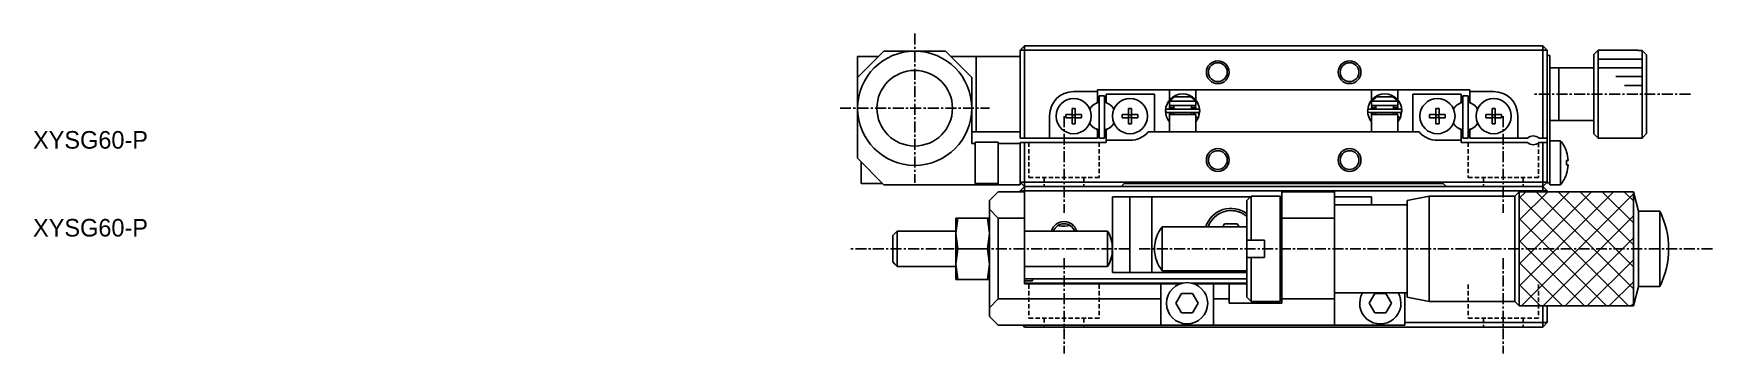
# Model space of a CAD drawing. Extents: x 10 to 388, y -3 to 270.
# Drawn here: x 10.1 to 201.2, y -3.3 to 33.1 of the extents above; entities that cross this region are included whole.
import ezdxf

# ---------------------------------------------------------------- set-up
doc = ezdxf.new("R2010")
doc.units = 0
doc.linetypes.add('CENTER', pattern=[2, 1.25, -0.25, 0.25, -0.25])
doc.linetypes.add('DASHED', pattern=[0.75, 0.5, -0.25])
doc.layers.get('0').update_dxf_attribs({"linetype": 'CONTINUOUS'})
doc.layers.add('CENTER', color=1, linetype='CENTER')
doc.styles.get("Standard").update_dxf_attribs({"font": 'FG教科書体NT-M'})

msp = doc.modelspace()

# ---------------------------------------------------------------- linework, layer by layer
at = {"color": 7, "linetype": 'CONTINUOUS'}
for p, q in [((106.85, 31.1), (103.85, 28.1)), ((110.35, 31.1), (106.85, 31.1)), ((113.85, 31.1), (110.35, 31.1)), ((116.85, 28.1), (113.85, 31.1)), ((122.35, 31.2), (122.85, 31.7)), ((122.35, 31.2), (122.85, 31.2)), ((122.35, 21.2), (122.35, 31.2)), ((122.85, 31.2), (122.85, 31.7)), ((122.85, 31.7), (181.85, 31.7)), ((122.85, 31.2), (122.85, 21.2)), ((181.85, 31.2), (122.85, 31.2)), ((181.85, 31.2), (181.85, 31.7)), ((182.35, 31.2), (181.85, 31.7)), ((181.85, 21.2), (181.85, 31.2)), ((181.85, 31.2), (182.35, 31.2)), ((182.35, 31.2), (182.35, 21.2)), ((182.35, 30.6), (182.65, 30.6)), ((182.65, 30.6), (182.65, 28.6)), ((188.15, 31.2), (187.65, 30.7)), ((187.65, 21.7), (187.65, 30.7)), ((188.15, 31.2), (188.15, 21.2)), ((192.65, 31.2), (188.15, 31.2)), ((192.65, 31.2), (192.65, 31.18)), ((192.65, 31.18), (193.15, 31.18)), ((193.15, 21.21), (193.15, 31.18)), ((193.15, 31.18), (193.65, 30.68)), ((193.65, 30.68), (193.65, 21.71)), ((103.85, 28.1), (103.85, 30.5)), ((106.25, 30.5), (103.85, 30.5)), ((117.35, 30.5), (114.45, 30.5)), ((122.35, 30.5), (117.35, 30.5)), ((117.35, 30.5), (117.35, 21.9)), ((183.65, 29.2), (182.65, 29.2)), ((183.65, 29.2), (183.65, 23.2)), ((183.65, 23.2), (183.65, 29.2)), ((187.65, 29.2), (183.65, 29.2)), ((103.85, 24.6), (103.85, 28.1)), ((116.85, 24.6), (116.85, 28.1)), ((182.65, 18.1), (182.65, 28.6)), ((131.15, 26.5), (128.45, 26.5)), ((131.15, 25.25), (130.89, 25.1)), ((131.15, 26.7), (173.55, 26.7)), ((131.15, 26.7), (131.15, 26.5)), ((131.15, 26.5), (131.15, 25.25)), ((131.35, 26), (131.35, 21.2)), ((131.95, 26), (131.35, 26)), ((131.95, 21.2), (131.95, 26)), ((132.15, 25.25), (132.15, 26.2)), ((132.15, 26.2), (137.65, 26.2)), ((132.15, 25.25), (132.41, 25.1)), ((137.65, 21.9), (137.65, 26.2)), ((139.31, 24.49), (139.41, 24.9)), ((139.35, 26.7), (139.35, 25.53)), ((139.41, 25.4), (139.35, 25.4)), ((139.35, 25.4), (139.35, 24.9)), ((139.35, 24.9), (142.35, 24.9)), ((139.35, 24.9), (139.85, 24.9)), ((139.41, 25.4), (139.94, 25.9)), ((142.3, 25.4), (139.41, 25.4)), ((139.85, 24.9), (141.85, 24.9)), ((141.85, 24.9), (139.85, 24.9)), ((139.85, 24.9), (139.85, 24.49)), ((139.93, 25.9), (139.94, 25.9)), ((139.94, 25.9), (141.77, 25.9)), ((141.77, 25.9), (142.3, 25.4)), ((141.85, 24.9), (142.35, 24.9)), ((141.85, 24.49), (141.85, 24.9)), ((142.29, 24.9), (142.39, 24.49)), ((142.35, 25.4), (142.3, 25.4)), ((142.35, 25.53), (142.35, 26.7)), ((142.35, 25.53), (142.35, 25.53)), ((142.35, 24.9), (142.35, 25.4)), ((162.31, 24.49), (162.41, 24.9)), ((162.35, 26.7), (162.35, 25.53)), ((162.41, 25.4), (162.35, 25.4)), ((162.35, 25.4), (162.35, 24.9)), ((162.35, 24.9), (165.35, 24.9)), ((162.35, 24.9), (162.85, 24.9)), ((162.41, 25.4), (162.94, 25.9)), ((165.3, 25.4), (162.41, 25.4)), ((164.85, 24.9), (162.85, 24.9)), ((162.85, 24.9), (164.85, 24.9)), ((162.85, 24.9), (162.85, 24.49)), ((162.93, 25.9), (162.94, 25.9)), ((162.94, 25.9), (164.77, 25.9)), ((164.77, 25.9), (165.3, 25.4)), ((164.85, 24.9), (165.35, 24.9)), ((164.85, 24.49), (164.85, 24.9)), ((165.29, 24.9), (165.39, 24.49)), ((165.35, 25.4), (165.3, 25.4)), ((165.35, 25.53), (165.35, 26.7)), ((165.35, 25.53), (165.35, 25.53)), ((165.35, 24.9), (165.35, 25.4)), ((167.05, 21.9), (167.05, 26.2)), ((167.05, 26.2), (172.55, 26.2)), ((172.55, 25.25), (172.29, 25.1)), ((172.55, 25.25), (172.55, 26.2)), ((172.75, 26), (172.75, 21.2)), ((173.35, 26), (172.75, 26)), ((173.35, 21.2), (173.35, 26)), ((173.55, 26.7), (173.55, 26.5)), ((176.25, 26.5), (173.55, 26.5)), ((173.55, 25.25), (173.55, 26.5)), ((173.55, 25.25), (173.81, 25.1)), ((103.85, 18.9), (103.85, 24.6)), ((116.85, 20.6), (116.85, 24.6)), ((125.7, 23.75), (125.7, 21.2)), ((127.56, 23.88), (128.27, 23.88)), ((127.56, 23.52), (127.56, 23.88)), ((128.27, 23.52), (127.56, 23.52)), ((128.27, 24.58), (128.63, 24.58)), ((128.27, 23.88), (128.27, 24.58)), ((128.28, 23.86), (128.27, 23.88)), ((128.28, 23.53), (128.27, 23.52)), ((128.27, 22.81), (128.27, 23.52)), ((128.28, 23.53), (128.28, 23.86)), ((128.28, 23.86), (128.62, 23.86)), ((128.62, 23.53), (128.28, 23.53)), ((128.62, 23.86), (128.63, 23.88)), ((128.62, 23.86), (128.62, 23.53)), ((128.62, 23.53), (128.63, 23.52)), ((128.63, 24.58), (128.63, 23.88)), ((128.63, 23.88), (129.34, 23.88)), ((128.63, 23.52), (128.63, 22.81)), ((129.34, 23.52), (128.63, 23.52)), ((129.34, 23.88), (129.34, 23.52)), ((133.96, 23.88), (134.67, 23.88)), ((133.96, 23.52), (133.96, 23.88)), ((134.67, 23.52), (133.96, 23.52)), ((134.67, 24.58), (135.03, 24.58)), ((134.67, 23.88), (134.67, 24.58)), ((134.68, 23.86), (134.67, 23.88)), ((134.68, 23.53), (134.67, 23.52)), ((134.67, 22.81), (134.67, 23.52)), ((134.68, 23.53), (134.68, 23.86)), ((134.68, 23.86), (135.02, 23.86)), ((135.02, 23.53), (134.68, 23.53)), ((135.02, 23.86), (135.03, 23.88)), ((135.02, 23.86), (135.02, 23.53)), ((135.02, 23.53), (135.03, 23.52)), ((135.03, 24.58), (135.03, 23.88)), ((135.03, 23.88), (135.74, 23.88)), ((135.03, 23.52), (135.03, 22.81)), ((135.74, 23.52), (135.03, 23.52)), ((135.74, 23.88), (135.74, 23.52)), ((139.04, 23.59), (139.04, 23.59)), ((139.04, 23.59), (139.04, 23.59)), ((139.04, 23.59), (139.04, 23.59)), ((139.04, 23.59), (139.04, 23.58)), ((139.04, 23.58), (139.04, 23.58)), ((139.04, 23.58), (139.04, 23.58)), ((139.04, 23.58), (139.04, 23.58)), ((139.04, 23.58), (139.04, 23.58)), ((139.04, 23.58), (139.04, 23.58)), ((139.04, 23.58), (139.04, 23.58)), ((139.04, 23.58), (139.05, 23.57)), ((139.05, 23.57), (139.05, 23.57)), ((139.05, 23.57), (139.05, 23.57)), ((139.05, 23.57), (139.06, 23.53)), ((139.06, 23.53), (139.06, 23.53)), ((139.06, 23.53), (139.06, 23.53)), ((139.06, 23.53), (139.06, 23.53)), ((139.06, 23.53), (139.06, 23.53)), ((139.06, 23.53), (139.08, 23.5)), ((142.6, 24.49), (139.1, 24.49)), ((139.1, 24.1), (142.6, 24.1)), ((139.35, 23.9), (139.31, 24.1)), ((139.35, 24.71), (139.35, 24.71)), ((139.35, 24.71), (139.35, 24.71)), ((139.35, 24.71), (139.35, 24.71)), ((139.35, 24.71), (139.35, 24.71)), ((139.35, 24.71), (139.35, 24.71)), ((139.35, 24.71), (139.35, 24.71)), ((139.35, 24.71), (139.35, 24.71)), ((139.35, 24.71), (139.35, 24.71)), ((139.35, 24.71), (139.35, 24.7)), ((139.35, 24.7), (139.85, 24.7)), ((142.35, 23.9), (139.35, 23.9)), ((139.35, 23.9), (139.35, 21.9)), ((139.35, 23.88), (139.35, 23.9)), ((139.41, 23.9), (139.42, 23.91)), ((139.42, 23.92), (139.43, 23.93)), ((139.42, 23.91), (139.42, 23.92)), ((139.43, 23.95), (139.44, 23.96)), ((139.43, 23.93), (139.43, 23.95)), ((139.44, 23.96), (139.45, 23.97)), ((139.45, 23.97), (139.46, 23.98)), ((139.46, 23.98), (139.47, 24)), ((139.47, 24), (139.48, 24.01)), ((139.48, 24.01), (139.49, 24.02)), ((139.49, 24.02), (139.5, 24.03)), ((139.5, 24.03), (139.51, 24.04)), ((139.51, 24.04), (139.53, 24.05)), ((139.53, 24.05), (139.54, 24.05)), ((139.54, 24.05), (139.55, 24.06)), ((139.55, 24.06), (139.56, 24.07)), ((139.56, 24.07), (139.58, 24.07)), ((139.58, 24.07), (139.59, 24.08)), ((139.59, 24.08), (139.61, 24.09)), ((139.61, 24.09), (139.62, 24.09)), ((139.62, 24.09), (139.64, 24.09)), ((139.64, 24.09), (139.65, 24.1)), ((139.65, 24.1), (139.66, 24.1)), ((139.66, 24.1), (139.68, 24.1)), ((139.68, 24.1), (139.69, 24.1)), ((139.69, 24.1), (139.7, 24.1)), ((139.85, 24.1), (139.85, 23.9)), ((141.85, 24.7), (142.35, 24.7)), ((141.85, 23.9), (141.85, 24.1)), ((142, 24.1), (142.01, 24.1)), ((142.01, 24.1), (142.03, 24.1)), ((142.03, 24.1), (142.04, 24.1)), ((142.04, 24.1), (142.06, 24.09)), ((142.06, 24.09), (142.07, 24.09)), ((142.07, 24.09), (142.09, 24.09)), ((142.09, 24.09), (142.1, 24.08)), ((142.1, 24.08), (142.11, 24.08)), ((142.11, 24.08), (142.13, 24.07)), ((142.13, 24.07), (142.14, 24.06)), ((142.14, 24.06), (142.16, 24.06)), ((142.16, 24.06), (142.17, 24.05)), ((142.17, 24.05), (142.18, 24.04)), ((142.18, 24.04), (142.19, 24.03)), ((142.19, 24.03), (142.2, 24.02)), ((142.2, 24.02), (142.21, 24.01)), ((142.21, 24.01), (142.22, 24)), ((142.22, 24), (142.23, 23.99)), ((142.23, 23.99), (142.24, 23.98)), ((142.24, 23.98), (142.25, 23.97)), ((142.25, 23.97), (142.26, 23.95)), ((142.26, 23.95), (142.27, 23.94)), ((142.27, 23.94), (142.28, 23.93)), ((142.28, 23.93), (142.28, 23.91)), ((142.28, 23.91), (142.29, 23.9)), ((142.29, 23.9), (142.29, 23.9)), ((142.35, 24.7), (142.35, 24.71)), ((142.35, 24.71), (142.35, 24.71)), ((142.35, 24.71), (142.35, 24.71)), ((142.35, 24.71), (142.35, 24.71)), ((142.35, 24.71), (142.35, 24.71)), ((142.35, 21.9), (142.35, 23.9)), ((142.36, 23.62), (142.35, 23.63)), ((142.63, 23.52), (142.35, 23.62)), ((142.35, 23.06), (142.64, 23.53)), ((142.37, 23.62), (142.36, 23.62)), ((142.39, 23.61), (142.37, 23.62)), ((142.4, 23.61), (142.39, 23.61)), ((142.41, 23.6), (142.4, 23.61)), ((142.43, 23.59), (142.41, 23.6)), ((142.44, 23.59), (142.43, 23.59)), ((142.46, 23.58), (142.44, 23.59)), ((142.47, 23.57), (142.46, 23.58)), ((142.48, 23.57), (142.47, 23.57)), ((142.5, 23.56), (142.48, 23.57)), ((142.51, 23.56), (142.5, 23.56)), ((142.53, 23.55), (142.51, 23.56)), ((142.54, 23.55), (142.53, 23.55)), ((142.55, 23.54), (142.54, 23.55)), ((142.56, 23.54), (142.55, 23.54)), ((142.57, 23.54), (142.56, 23.54)), ((142.58, 23.53), (142.57, 23.54)), ((142.59, 23.53), (142.58, 23.53)), ((142.6, 23.53), (142.59, 23.53)), ((142.61, 23.53), (142.6, 23.53)), ((142.62, 23.53), (142.61, 23.53)), ((142.63, 24.09), (142.62, 24.1)), ((142.63, 23.53), (142.62, 23.53)), ((142.62, 23.53), (142.62, 23.53)), ((142.62, 23.5), (142.63, 23.52)), ((142.64, 24.06), (142.63, 24.09)), ((142.64, 23.53), (142.63, 23.53)), ((142.63, 23.53), (142.63, 23.53)), ((142.65, 24.03), (142.64, 24.06)), ((142.64, 23.53), (142.65, 23.56)), ((142.64, 23.53), (142.64, 23.53)), ((142.64, 23.53), (142.64, 23.53)), ((142.66, 24), (142.65, 24.03)), ((142.65, 23.56), (142.66, 23.59)), ((142.66, 23.58), (142.79, 24.27)), ((142.67, 23.97), (142.66, 24)), ((142.66, 23.59), (142.67, 23.63)), ((142.68, 23.93), (142.67, 23.97)), ((142.67, 23.63), (142.68, 23.66)), ((142.69, 23.9), (142.68, 23.93)), ((142.68, 23.66), (142.69, 23.69)), ((142.69, 23.86), (142.69, 23.9)), ((142.69, 23.83), (142.69, 23.86)), ((142.69, 23.8), (142.69, 23.83)), ((142.69, 23.76), (142.69, 23.8)), ((142.69, 23.73), (142.69, 23.76)), ((142.69, 23.69), (142.69, 23.73)), ((162.04, 23.59), (162.04, 23.59)), ((162.04, 23.59), (162.04, 23.59)), ((162.04, 23.59), (162.04, 23.59)), ((162.04, 23.59), (162.04, 23.58)), ((162.04, 23.58), (162.04, 23.58)), ((162.04, 23.58), (162.04, 23.58)), ((162.04, 23.58), (162.04, 23.58)), ((162.04, 23.58), (162.04, 23.58)), ((162.04, 23.58), (162.04, 23.58)), ((162.04, 23.58), (162.04, 23.58)), ((162.04, 23.58), (162.05, 23.57)), ((162.05, 23.57), (162.05, 23.57)), ((162.05, 23.57), (162.05, 23.57)), ((162.05, 23.57), (162.06, 23.53)), ((162.06, 23.53), (162.06, 23.53)), ((162.06, 23.53), (162.06, 23.53)), ((162.06, 23.53), (162.06, 23.53)), ((162.06, 23.53), (162.06, 23.53)), ((162.06, 23.53), (162.07, 23.51)), ((165.6, 24.49), (162.1, 24.49)), ((162.1, 24.1), (165.6, 24.1)), ((162.35, 23.9), (162.31, 24.1)), ((162.35, 24.71), (162.35, 24.71)), ((162.35, 24.71), (162.35, 24.71)), ((162.35, 24.71), (162.35, 24.71)), ((162.35, 24.71), (162.35, 24.71)), ((162.35, 24.71), (162.35, 24.71)), ((162.35, 24.71), (162.35, 24.71)), ((162.35, 24.71), (162.35, 24.71)), ((162.35, 24.71), (162.35, 24.71)), ((162.35, 24.71), (162.35, 24.7)), ((162.35, 24.7), (162.85, 24.7)), ((165.35, 23.9), (162.35, 23.9)), ((162.35, 23.9), (162.35, 21.9)), ((162.35, 23.88), (162.35, 23.9)), ((162.41, 23.9), (162.42, 23.91)), ((162.42, 23.92), (162.43, 23.93)), ((162.42, 23.91), (162.42, 23.92)), ((162.43, 23.95), (162.44, 23.96)), ((162.43, 23.93), (162.43, 23.95)), ((162.44, 23.96), (162.45, 23.97)), ((162.45, 23.97), (162.46, 23.98)), ((162.46, 23.98), (162.47, 24)), ((162.47, 24), (162.48, 24.01)), ((162.48, 24.01), (162.49, 24.02)), ((162.49, 24.02), (162.5, 24.03)), ((162.5, 24.03), (162.51, 24.04)), ((162.51, 24.04), (162.53, 24.05)), ((162.53, 24.05), (162.54, 24.05)), ((162.54, 24.05), (162.55, 24.06)), ((162.55, 24.06), (162.56, 24.07)), ((162.56, 24.07), (162.58, 24.07)), ((162.58, 24.07), (162.59, 24.08)), ((162.59, 24.08), (162.61, 24.09)), ((162.61, 24.09), (162.62, 24.09)), ((162.62, 24.09), (162.64, 24.09)), ((162.64, 24.09), (162.65, 24.1)), ((162.65, 24.1), (162.66, 24.1)), ((162.66, 24.1), (162.68, 24.1)), ((162.68, 24.1), (162.69, 24.1)), ((162.69, 24.1), (162.7, 24.1)), ((162.85, 24.1), (162.85, 23.9)), ((164.85, 24.7), (165.35, 24.7)), ((164.85, 23.9), (164.85, 24.1)), ((165, 24.1), (165.01, 24.1)), ((165.01, 24.1), (165.03, 24.1)), ((165.03, 24.1), (165.04, 24.1)), ((165.04, 24.1), (165.06, 24.09)), ((165.06, 24.09), (165.07, 24.09)), ((165.07, 24.09), (165.09, 24.09)), ((165.09, 24.09), (165.1, 24.08)), ((165.1, 24.08), (165.11, 24.08)), ((165.11, 24.08), (165.13, 24.07)), ((165.13, 24.07), (165.14, 24.06)), ((165.14, 24.06), (165.16, 24.06)), ((165.16, 24.06), (165.17, 24.05)), ((165.17, 24.05), (165.18, 24.04)), ((165.18, 24.04), (165.19, 24.03)), ((165.19, 24.03), (165.2, 24.02)), ((165.2, 24.02), (165.21, 24.01)), ((165.21, 24.01), (165.22, 24)), ((165.22, 24), (165.23, 23.99)), ((165.23, 23.99), (165.24, 23.98)), ((165.24, 23.98), (165.25, 23.97)), ((165.25, 23.97), (165.26, 23.95)), ((165.26, 23.95), (165.27, 23.94)), ((165.27, 23.94), (165.28, 23.93)), ((165.28, 23.93), (165.28, 23.91)), ((165.28, 23.91), (165.29, 23.9)), ((165.29, 23.9), (165.29, 23.9)), ((165.35, 24.7), (165.35, 24.71)), ((165.35, 24.71), (165.35, 24.71)), ((165.35, 24.71), (165.35, 24.71)), ((165.35, 24.71), (165.35, 24.71)), ((165.35, 24.71), (165.35, 24.71)), ((165.35, 21.9), (165.35, 23.9)), ((165.36, 23.62), (165.35, 23.63)), ((165.63, 23.52), (165.35, 23.62)), ((165.35, 23.06), (165.64, 23.53)), ((165.37, 23.62), (165.36, 23.62)), ((165.39, 23.61), (165.37, 23.62)), ((165.4, 23.61), (165.39, 23.61)), ((165.41, 23.6), (165.4, 23.61)), ((165.43, 23.59), (165.41, 23.6)), ((165.44, 23.59), (165.43, 23.59)), ((165.46, 23.58), (165.44, 23.59)), ((165.47, 23.57), (165.46, 23.58)), ((165.48, 23.57), (165.47, 23.57)), ((165.5, 23.56), (165.48, 23.57)), ((165.51, 23.56), (165.5, 23.56)), ((165.53, 23.55), (165.51, 23.56)), ((165.54, 23.55), (165.53, 23.55)), ((165.55, 23.54), (165.54, 23.55)), ((165.56, 23.54), (165.55, 23.54)), ((165.57, 23.54), (165.56, 23.54)), ((165.58, 23.53), (165.57, 23.54)), ((165.59, 23.53), (165.58, 23.53)), ((165.6, 23.53), (165.59, 23.53)), ((165.61, 23.53), (165.6, 23.53)), ((165.62, 23.53), (165.61, 23.53)), ((165.63, 24.09), (165.62, 24.1)), ((165.63, 23.53), (165.62, 23.53)), ((165.62, 23.53), (165.62, 23.53)), ((165.64, 24.06), (165.63, 24.09)), ((165.64, 23.53), (165.63, 23.53)), ((165.63, 23.53), (165.63, 23.53)), ((165.63, 23.52), (165.63, 23.52)), ((165.65, 24.03), (165.64, 24.06)), ((165.64, 23.53), (165.65, 23.56)), ((165.64, 23.53), (165.64, 23.53)), ((165.64, 23.53), (165.64, 23.53)), ((165.66, 24), (165.65, 24.03)), ((165.65, 23.56), (165.66, 23.59)), ((165.66, 23.58), (165.79, 24.27)), ((165.67, 23.97), (165.66, 24)), ((165.66, 23.59), (165.67, 23.63)), ((165.68, 23.93), (165.67, 23.97)), ((165.67, 23.63), (165.68, 23.66)), ((165.69, 23.9), (165.68, 23.93)), ((165.68, 23.66), (165.69, 23.69)), ((165.69, 23.86), (165.69, 23.9)), ((165.69, 23.83), (165.69, 23.86)), ((165.69, 23.8), (165.69, 23.83)), ((165.69, 23.76), (165.69, 23.8)), ((165.69, 23.73), (165.69, 23.76)), ((165.69, 23.69), (165.69, 23.73)), ((168.96, 23.88), (169.67, 23.88)), ((168.96, 23.52), (168.96, 23.88)), ((169.67, 23.52), (168.96, 23.52)), ((169.67, 24.58), (170.03, 24.58)), ((169.67, 23.88), (169.67, 24.58)), ((169.68, 23.86), (169.67, 23.88)), ((169.68, 23.53), (169.67, 23.52)), ((169.67, 22.81), (169.67, 23.52)), ((169.68, 23.53), (169.68, 23.86)), ((169.68, 23.86), (170.02, 23.86)), ((170.02, 23.53), (169.68, 23.53)), ((170.02, 23.86), (170.03, 23.88)), ((170.02, 23.86), (170.02, 23.53)), ((170.02, 23.53), (170.03, 23.52)), ((170.03, 24.58), (170.03, 23.88)), ((170.03, 23.88), (170.74, 23.88)), ((170.03, 23.52), (170.03, 22.81)), ((170.74, 23.52), (170.03, 23.52)), ((170.74, 23.88), (170.74, 23.52)), ((175.36, 23.88), (176.07, 23.88)), ((175.36, 23.52), (175.36, 23.88)), ((176.07, 23.52), (175.36, 23.52)), ((176.07, 24.58), (176.43, 24.58)), ((176.07, 23.88), (176.07, 24.58)), ((176.08, 23.86), (176.07, 23.88)), ((176.08, 23.53), (176.07, 23.52)), ((176.07, 22.81), (176.07, 23.52)), ((176.08, 23.53), (176.08, 23.86)), ((176.08, 23.86), (176.42, 23.86)), ((176.42, 23.53), (176.08, 23.53)), ((176.42, 23.86), (176.43, 23.88)), ((176.42, 23.86), (176.42, 23.53)), ((176.42, 23.53), (176.43, 23.52)), ((176.43, 24.58), (176.43, 23.88)), ((176.43, 23.88), (177.14, 23.88)), ((176.43, 23.52), (176.43, 22.81)), ((177.14, 23.52), (176.43, 23.52)), ((177.14, 23.88), (177.14, 23.52)), ((179, 21.2), (179, 23.75)), ((182.65, 23.2), (183.65, 23.2)), ((183.65, 23.2), (187.65, 23.2)), ((117.35, 21.9), (116.85, 21.9)), ((122.35, 21.9), (117.35, 21.9)), ((122.85, 21.2), (122.35, 21.2)), ((122.85, 21.2), (125.7, 21.2)), ((125.7, 21.2), (131.15, 21.2)), ((128.63, 22.81), (128.27, 22.81)), ((130.89, 22.29), (131.15, 22.14)), ((131.15, 22.14), (131.15, 21.2)), ((131.95, 21.2), (131.35, 21.2)), ((132.41, 22.29), (132.15, 22.14)), ((132.15, 20.95), (132.15, 22.14)), ((135.03, 22.81), (134.67, 22.81)), ((139.77, 21.9), (136.93, 21.9)), ((141.92, 21.9), (139.77, 21.9)), ((162.77, 21.9), (141.92, 21.9)), ((164.92, 21.9), (162.77, 21.9)), ((167.77, 21.9), (164.92, 21.9)), ((170.03, 22.81), (169.67, 22.81)), ((172.29, 22.29), (172.55, 22.14)), ((172.55, 20.95), (172.55, 22.14)), ((173.35, 21.2), (172.75, 21.2)), ((173.81, 22.29), (173.55, 22.14)), ((173.55, 21.2), (173.55, 22.14)), ((173.55, 21.2), (179, 21.2)), ((176.43, 22.81), (176.07, 22.81)), ((179, 21.2), (180.09, 21.2)), ((181.41, 21.2), (181.85, 21.2)), ((182.35, 21.2), (181.85, 21.2)), ((182.35, 21.2), (182.35, 20.7)), ((187.65, 21.7), (188.15, 21.2)), ((188.15, 21.2), (192.65, 21.2)), ((192.65, 21.21), (192.65, 21.2)), ((193.15, 21.21), (192.65, 21.21)), ((193.65, 21.71), (193.15, 21.21)), ((117.25, 20.6), (116.85, 20.6)), ((117.25, 20.75), (117.25, 16.05)), ((119.85, 20.75), (117.25, 20.75)), ((119.85, 20.6), (119.85, 20.75)), ((122.35, 20.6), (119.85, 20.6)), ((119.85, 20.6), (119.85, 15.9)), ((122.35, 16.2), (122.35, 20.7)), ((122.85, 20.7), (122.35, 20.7)), ((122.85, 20.7), (122.85, 16.2)), ((132.15, 20.7), (122.85, 20.7)), ((132.15, 20.95), (132.15, 20.7)), ((134.85, 20.95), (132.15, 20.95)), ((172.55, 20.95), (169.85, 20.95)), ((172.55, 20.7), (172.55, 20.95)), ((180.09, 20.7), (172.55, 20.7)), ((181.85, 20.7), (181.41, 20.7)), ((181.85, 16.2), (181.85, 20.7)), ((182.35, 20.7), (181.85, 20.7)), ((182.35, 20.7), (182.35, 16.2)), ((183.87, 20.9), (182.65, 20.9)), ((183.87, 20.9), (183.87, 15.9)), ((184.54, 19.64), (184.55, 19.65)), ((103.85, 18.9), (106.85, 15.9)), ((104.25, 18.5), (104.25, 16.05)), ((182.65, 18.1), (182.65, 16.1)), ((184.54, 18.66), (184.73, 18.66)), ((184.54, 18.14), (184.54, 18.66)), ((184.73, 18.14), (184.54, 18.14)), ((104.25, 16.05), (106.7, 16.05)), ((116.85, 15.9), (106.85, 15.9)), ((116.85, 15.9), (119.85, 15.9)), ((117.25, 16.05), (119.85, 16.05)), ((122.35, 15.9), (119.85, 15.9)), ((122.35, 15.9), (122.35, 16.2)), ((122.85, 16.2), (122.35, 16.2)), ((122.85, 15.7), (122.35, 16.2)), ((122.85, 15.7), (122.35, 15.2)), ((122.85, 16.2), (181.85, 16.2)), ((122.85, 15.7), (122.85, 16.2)), ((122.85, 15.7), (122.85, 15.2)), ((122.85, 15.7), (181.85, 15.7)), ((133.85, 15.7), (122.85, 15.7)), ((133.85, 15.7), (134.2, 16.05)), ((134.2, 16.05), (170.5, 16.05)), ((170.5, 16.05), (170.85, 15.7)), ((181.85, 15.7), (170.85, 15.7)), ((182.35, 16.2), (181.85, 16.2)), ((182.35, 16.2), (181.85, 15.7)), ((181.85, 16.2), (181.85, 15.7)), ((181.85, 15.2), (181.85, 15.7)), ((182.35, 15.2), (181.85, 15.7)), ((182.35, 16.1), (182.35, 16.2)), ((182.65, 16.1), (182.35, 16.1)), ((182.65, 16.1), (182.65, 15.9)), ((182.65, 15.9), (183.87, 15.9)), ((184.55, 17.14), (184.54, 17.15)), ((118.85, 14.1), (119.85, 15.1)), ((118.85, 13.1), (118.85, 14.1)), ((119.85, 15.1), (122.85, 15.1)), ((122.35, 15.1), (122.35, 15.2)), ((122.35, 15.2), (122.85, 15.2)), ((122.85, 15.2), (122.85, 15.1)), ((181.85, 15.2), (122.85, 15.2)), ((122.85, 15.1), (122.85, 12.1)), ((132.85, 5.9), (132.85, 14.5)), ((132.85, 14.5), (134.85, 14.5)), ((134.85, 14.5), (134.85, 5.9)), ((137.35, 14.5), (134.85, 14.5)), ((137.35, 5.9), (137.35, 14.5)), ((137.35, 14.5), (148.55, 14.5)), ((148.65, 14.6), (148.15, 14.1)), ((148.15, 9.6), (148.15, 14.1)), ((148.65, 14.6), (148.65, 9.6)), ((151.95, 14.6), (148.65, 14.6)), ((151.95, 8.6), (151.95, 14.6)), ((152.15, 14.4), (151.95, 14.6)), ((152.05, 14.5), (152.15, 14.5)), ((152.15, 15.1), (158.15, 15.1)), ((152.15, 12.1), (152.15, 15.1)), ((158.15, 15.1), (158.15, 12.1)), ((158.15, 14.5), (162.35, 14.5)), ((166.4, 13.6), (158.15, 13.6)), ((162.35, 14.5), (162.35, 13.6)), ((168.9, 14.6), (166.4, 14.1)), ((166.4, 14.1), (166.4, 3.1)), ((168.9, 14.6), (168.9, 2.6)), ((178.65, 14.6), (168.9, 14.6)), ((179.15, 15.1), (178.65, 14.6)), ((178.65, 14.6), (178.65, 2.6)), ((179.15, 15.1), (192.15, 15.1)), ((179.15, 2.1), (179.15, 15.1)), ((181.85, 15.1), (181.85, 15.2)), ((181.85, 15.2), (182.35, 15.2)), ((182.35, 15.2), (182.35, 15.1)), ((192.74, 12.9), (192.15, 15.1)), ((192.15, 15.1), (192.15, 2.1)), ((115.25, 12.1), (115.05, 10.35)), ((115.05, 12.1), (115.25, 12.1)), ((115.05, 10.35), (115.05, 12.1)), ((118.65, 12.1), (115.25, 12.1)), ((118.85, 10.35), (118.65, 12.1)), ((118.65, 12.1), (118.85, 12.1)), ((119.85, 12.1), (118.85, 13.1)), ((118.85, 12.1), (118.85, 13.1)), ((118.85, 10.6), (118.85, 12.1)), ((122.85, 12.1), (119.85, 12.1)), ((119.85, 12.1), (119.85, 2.9)), ((122.85, 4.6), (122.85, 12.1)), ((158.15, 12.1), (152.15, 12.1)), ((152.15, 12.1), (152.15, 2.9)), ((158.15, 2.9), (158.15, 12.1)), ((192.74, 12.9), (192.74, 4.3)), ((195.15, 12.9), (192.74, 12.9)), ((195.15, 12.9), (195.15, 4.3)), ((108.1, 10.35), (107.85, 10.1)), ((107.85, 7.1), (107.85, 10.1)), ((108.35, 10.6), (108.1, 10.35)), ((108.35, 10.6), (108.35, 6.6)), ((115.05, 10.6), (108.35, 10.6)), ((115.05, 10.35), (115.25, 8.6)), ((115.05, 6.85), (115.05, 10.35)), ((118.65, 8.6), (118.85, 10.35)), ((118.85, 6.6), (118.85, 10.6)), ((132.31, 10.6), (122.85, 10.6)), ((126.8, 11.21), (126.66, 11.24)), ((132.31, 6.6), (132.31, 10.6)), ((132.31, 6.6), (132.31, 10.6)), ((138.53, 11.1), (138.53, 6.1)), ((148.15, 11.1), (138.53, 11.1)), ((145.43, 11.1), (145.63, 11.45)), ((145.63, 11.45), (147.07, 11.45)), ((147.07, 11.45), (147.27, 11.1)), ((148.65, 9.6), (148.15, 9.6)), ((148.15, 9.6), (148.15, 7.6)), ((150.15, 9.6), (148.65, 9.6)), ((150.15, 7.6), (150.15, 9.6)), ((115.25, 8.6), (115.05, 6.85)), ((118.65, 8.6), (115.25, 8.6)), ((118.85, 6.85), (118.65, 8.6)), ((151.95, 2.6), (151.95, 8.6)), ((107.85, 7.1), (108.1, 6.85)), ((108.1, 6.85), (108.35, 6.6)), ((108.35, 6.6), (115.05, 6.6)), ((115.05, 6.85), (115.25, 5.1)), ((115.05, 5.1), (115.05, 6.85)), ((118.65, 5.1), (118.85, 6.85)), ((118.85, 1.9), (118.85, 6.6)), ((122.85, 6.6), (132.31, 6.6)), ((134.85, 5.9), (132.85, 5.9)), ((134.85, 5.9), (137.35, 5.9)), ((148.15, 5.9), (137.35, 5.9)), ((138.53, 6.1), (148.15, 6.1)), ((148.15, 3.1), (148.15, 7.6)), ((148.15, 7.6), (148.65, 7.6)), ((148.65, 7.6), (148.65, 2.6)), ((148.65, 7.6), (150.15, 7.6)), ((115.25, 5.1), (115.05, 5.1)), ((118.65, 5.1), (115.25, 5.1)), ((118.85, 5.1), (118.65, 5.1)), ((122.85, 5.2), (148.15, 5.2)), ((123.75, 4.95), (122.85, 4.95)), ((140.87, 4.7), (122.85, 4.7)), ((138.35, 4.6), (122.85, 4.6)), ((123.75, 4.95), (123.75, 5.2)), ((138.35, 2.9), (138.35, 4.6)), ((138.35, 4.6), (140.52, 4.6)), ((148.15, 4.7), (141.83, 4.7)), ((142.18, 4.6), (144.35, 4.6)), ((144.35, 4.6), (144.35, 2.9)), ((146.15, 4.6), (144.35, 4.6)), ((146.15, 4.6), (146.15, 2.9)), ((148.15, 4.6), (146.15, 4.6)), ((192.15, 2.1), (192.74, 4.3)), ((192.74, 4.3), (195.15, 4.3)), ((118.85, 1.9), (119.85, 2.9)), ((119.85, 2.9), (138.35, 2.9)), ((138.35, 2.9), (138.35, -0.1)), ((140.08, 2.4), (140.71, 3.5)), ((140.71, 3.5), (140.08, 2.4)), ((140.71, 1.3), (140.08, 2.4)), ((140.71, 3.5), (141.99, 3.5)), ((141.99, 3.5), (140.71, 3.5)), ((141.99, 3.5), (142.62, 2.4)), ((142.62, 2.4), (141.99, 3.5)), ((142.62, 2.4), (141.99, 1.3)), ((144.35, 2.9), (146.15, 2.9)), ((144.35, -0.1), (144.35, 2.9)), ((146.15, 2.9), (146.15, 2.4)), ((146.15, 2.4), (152.15, 2.4)), ((148.15, 3.1), (148.65, 2.6)), ((148.65, 2.6), (151.95, 2.6)), ((151.95, 2.6), (152.15, 2.8)), ((152.15, 2.9), (158.15, 2.9)), ((152.15, 2.4), (152.15, 2.9)), ((158.15, 3.6), (166.4, 3.6)), ((158.15, 2.9), (158.15, -0.1)), ((162.08, 2.4), (162.71, 3.5)), ((162.71, 3.5), (162.08, 2.4)), ((162.71, 1.3), (162.08, 2.4)), ((162.71, 3.5), (163.99, 3.5)), ((163.99, 3.5), (162.71, 3.5)), ((163.99, 3.5), (164.62, 2.4)), ((164.62, 2.4), (163.99, 3.5)), ((164.62, 2.4), (163.99, 1.3)), ((166.15, 3.6), (166.15, -0.1)), ((166.4, 3.1), (168.9, 2.6)), ((168.9, 2.6), (178.65, 2.6)), ((178.65, 2.6), (179.15, 2.1)), ((192.15, 2.1), (179.15, 2.1)), ((181.85, 0.2), (181.85, 2.1)), ((182.35, 2.1), (182.35, 0.2)), ((118.85, 0.9), (118.85, 1.9)), ((119.85, -0.1), (118.85, 0.9)), ((141.99, 1.3), (140.71, 1.3)), ((163.99, 1.3), (162.71, 1.3)), ((166.15, 0.2), (181.85, 0.2)), ((181.85, -0.3), (181.85, 0.2)), ((182.35, 0.2), (181.85, 0.2)), ((181.85, -0.3), (182.35, 0.2)), ((138.35, -0.1), (119.85, -0.1)), ((122.85, -0.3), (122.65, -0.1)), ((122.85, -0.3), (122.85, -0.1)), ((181.85, -0.3), (122.85, -0.3)), ((144.35, -0.1), (138.35, -0.1)), ((158.15, -0.1), (144.35, -0.1)), ((158.15, -0.1), (161.15, -0.1)), ((166.15, -0.1), (161.15, -0.1))]:
    msp.add_line(p, q, dxfattribs=at)
at = {"color": 3, "linetype": 'CONTINUOUS'}
for p, q in [((193.15, 30.2), (188.15, 30.2)), ((193.15, 29.2), (188.15, 29.2)), ((193.15, 28.2), (190.15, 28.2)), ((193.15, 27.2), (191.15, 27.2)), ((179.15, 15.1), (179.15, 2.1)), ((192.15, 15.1), (179.15, 15.1)), ((179.15, 14.35), (179.9, 15.1)), ((179.15, 11.85), (182.4, 15.1)), ((179.15, 9.35), (184.9, 15.1)), ((179.15, 6.85), (187.4, 15.1)), ((179.15, 4.35), (189.9, 15.1)), ((179.15, 14.55), (191.6, 2.1)), ((179.4, 2.1), (192.15, 14.85)), ((181.1, 15.1), (192.15, 4.05)), ((183.6, 15.1), (192.15, 6.55)), ((186.1, 15.1), (192.15, 9.05)), ((188.6, 15.1), (192.15, 11.55)), ((191.1, 15.1), (192.15, 14.05)), ((192.15, 15.1), (192.15, 2.1)), ((179.15, 12.05), (189.1, 2.1)), ((181.9, 2.1), (192.15, 12.35)), ((184.4, 2.1), (192.15, 9.85)), ((179.15, 9.55), (186.6, 2.1)), ((179.15, 7.05), (184.1, 2.1)), ((186.9, 2.1), (192.15, 7.35)), ((179.15, 4.55), (181.6, 2.1)), ((189.4, 2.1), (192.15, 4.85)), ((179.15, 2.1), (192.15, 2.1)), ((191.9, 2.1), (192.15, 2.35))]:
    msp.add_line(p, q, dxfattribs=at)
at = {"color": 3, "linetype": 'DASHED'}
for p, q in [((123.35, 20.7), (123.35, 16.7)), ((131.35, 20.7), (131.35, 16.7)), ((173.35, 20.7), (173.35, 16.7)), ((181.35, 20.65), (181.35, 16.7)), ((131.35, 16.7), (123.35, 16.7)), ((125.1, 16.7), (125.1, 15.7)), ((129.6, 16.7), (129.6, 15.7)), ((181.35, 16.7), (173.35, 16.7)), ((175.1, 16.7), (175.1, 15.7)), ((179.6, 16.7), (179.6, 15.7)), ((123.35, 4.55), (123.35, 0.7)), ((131.35, 4.55), (131.35, 0.7)), ((173.35, 4.55), (173.35, 0.7)), ((181.35, 4.55), (181.35, 0.7)), ((131.35, 0.7), (123.35, 0.7)), ((125.1, 0.7), (125.1, -0.3)), ((129.6, 0.7), (129.6, -0.3)), ((181.35, 0.7), (173.35, 0.7)), ((175.1, 0.7), (175.1, -0.3)), ((179.6, 0.7), (179.6, -0.3))]:
    msp.add_line(p, q, dxfattribs=at)
at = {"color": 7, "linetype": 'CONTINUOUS'}
for centre, radius in [((110.35, 24.6), 6.5), ((110.35, 24.6), 4.3), ((144.85, 28.7), 1.07), ((159.85, 28.7), 1.07), ((128.45, 23.7), 2), ((134.85, 23.7), 2), ((169.85, 23.7), 2), ((176.25, 23.7), 2), ((144.85, 18.7), 1.07), ((159.85, 18.7), 1.07), ((141.35, 2.4), 2.35)]:
    msp.add_circle(centre, radius, dxfattribs=at)
at = {"color": 3, "linetype": 'CONTINUOUS'}
for centre in [(144.85, 28.7), (159.85, 28.7), (144.85, 18.7), (159.85, 18.7)]:
    msp.add_circle(centre, 1.3, dxfattribs=at)
at = {"color": 7, "linetype": 'CONTINUOUS'}
for centre, radius, start, end in [((128.45, 23.75), 2.75, 90, 180), ((131.65, 23.7), 1.59, 100.893, 135.0002), ((131.76, 23.58), 1.75, 120, 135), ((131.65, 23.7), 1.59, 45.0002, 79.1069), ((131.54, 23.58), 1.75, 45, 60), ((140.85, 24.3), 1.94, 0.6723, 179.258), ((163.85, 24.3), 1.94, 0.6723, 179.258), ((173.05, 23.7), 1.59, 100.893, 135.0002), ((173.16, 23.58), 1.75, 120, 135), ((173.05, 23.7), 1.59, 45.0002, 79.1069), ((172.94, 23.58), 1.75, 45, 60), ((176.25, 23.75), 2.75, 0, 90), ((131.76, 23.58), 1.75, 135, 148.1185), ((131.65, 23.7), 1.59, 135.0002, 149.5667), ((131.54, 23.58), 1.75, 31.8815, 45), ((131.65, 23.7), 1.59, 30.4332, 45.0002), ((139.1, 24.3), 0.195, 90, 270), ((140.86, 24.3), 1.95, 180.7744, 219.4291), ((142.6, 24.3), 0.195, 270, 90), ((162.1, 24.3), 0.195, 90, 270), ((163.86, 24.3), 1.95, 180.7744, 219.4291), ((165.6, 24.3), 0.195, 270, 90), ((173.16, 23.58), 1.75, 135, 148.1185), ((173.05, 23.7), 1.59, 135.0002, 149.5667), ((172.94, 23.58), 1.75, 31.8815, 45), ((173.05, 23.7), 1.59, 30.4332, 45.0002), ((131.76, 23.81), 1.75, 211.8815, 225), ((131.65, 23.7), 1.59, 210.4333, 224.9998), ((131.76, 23.81), 1.75, 225, 240), ((131.65, 23.7), 1.59, 224.9998, 259.107), ((131.65, 23.7), 1.59, 280.8931, 314.9998), ((131.54, 23.81), 1.75, 300, 315), ((131.54, 23.81), 1.75, 315, 328.1185), ((131.65, 23.7), 1.59, 314.9998, 329.5668), ((134.85, 23.7), 2.75, 270, 319.1148), ((169.85, 23.7), 2.75, 220.8852, 270), ((173.16, 23.81), 1.75, 211.8815, 225), ((173.05, 23.7), 1.59, 210.4333, 224.9998), ((173.16, 23.81), 1.75, 225, 240), ((173.05, 23.7), 1.59, 224.9998, 259.107), ((173.05, 23.7), 1.59, 280.8931, 314.9998), ((172.94, 23.81), 1.75, 300, 315), ((172.94, 23.81), 1.75, 315, 328.1185), ((173.05, 23.7), 1.59, 314.9998, 329.5668), ((180.75, 20.45), 1, 48.5904, 131.4096), ((180.75, 21.45), 1, 228.5904, 311.4096), ((180.75, 18.4), 4, 18.2398, 38.6822), ((180.75, 18.4), 3.99, 3.7348, 18.2232), ((180.75, 18.4), 3.99, 341.7768, 356.2652), ((180.75, 18.4), 4, 321.3178, 341.7602), ((146.35, 10.2), 3, 53.1301, 162.5425), ((146.35, 10.2), 2.75, 90, 160.8968), ((146.35, 10.2), 2.75, 49.1148, 90), ((186.41, 8.6), 9.75, 333.8162, 26.1838), ((127.35, 10.2), 1.25, 18.6629, 161.3371), ((127.3, 16.24), 5.05, 264.4211, 278.4331), ((128.85, 8.6), 4, 0, 30), ((141.65, 8.6), 4, 141.3178, 218.6822), ((128.85, 8.6), 4, 330, 0), ((163.35, 2.4), 2.35, 149.2936, 30.7064)]:
    msp.add_arc(centre, radius, start, end, dxfattribs=at)
at = {"color": 3, "linetype": 'CONTINUOUS'}
for start, end in [(90, 164.534), (15.466, 90)]:
    msp.add_arc((127.35, 10.2), 1.5, start, end, dxfattribs=at)
at = {"layer": 'CENTER', "color": 1, "linetype": 'CENTER'}
for p, q in [((110.35, 33.1), (110.35, 16.1)), ((198.65, 26.2), (180.65, 26.2)), ((101.85, 24.6), (118.85, 24.6)), ((127.35, 23.7), (127.35, 12.7)), ((177.35, 23.7), (177.35, 12.7)), ((134.85, 8.6), (102.85, 8.6)), ((201.15, 8.6), (135.65, 8.6)), ((127.35, 7.55), (127.35, -3.3)), ((177.35, 7.55), (177.35, -3.3))]:
    msp.add_line(p, q, dxfattribs=at)

# ---------------------------------------------------------------- texts
at = {"color": 7, "linetype": 'CONTINUOUS'}
for p in [(10, 20), (10, 10)]:
    msp.add_text('XYSG60-P', height=2, dxfattribs=at).set_placement(p)

doc.saveas('drawing.dxf')
